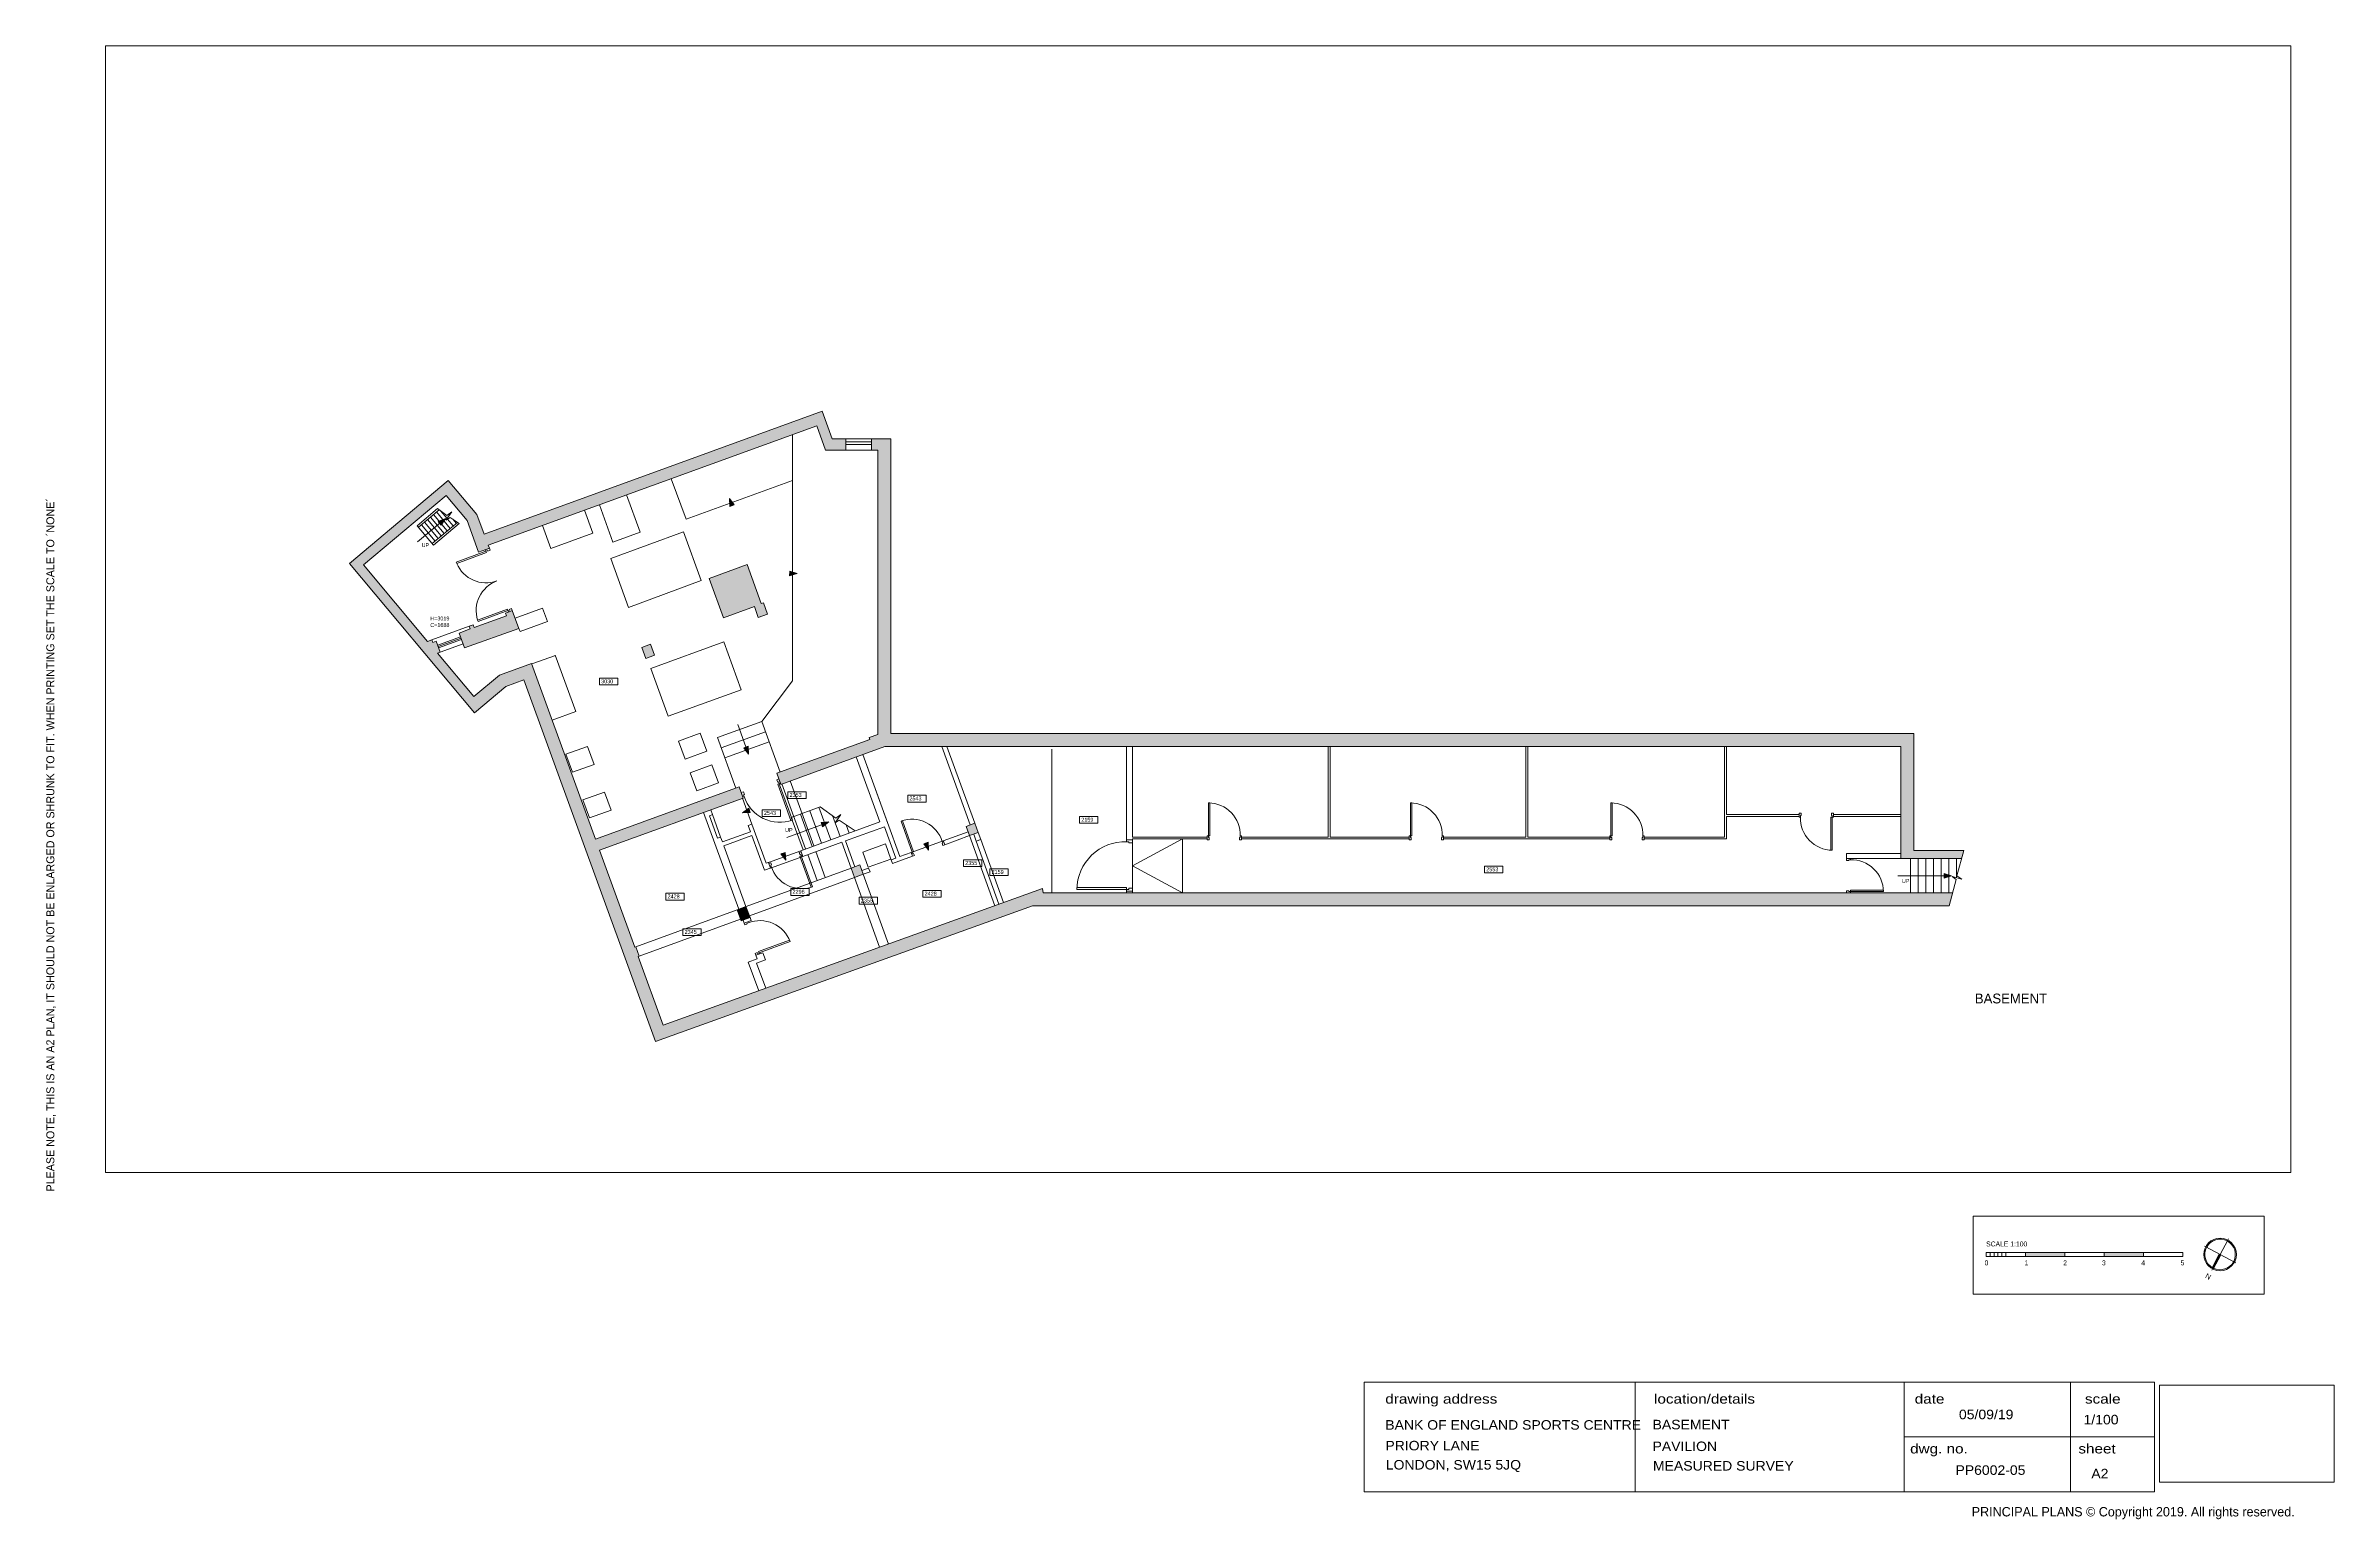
# Paper-space layout '05' of a CAD drawing. Header units: millimetres. Extents: x 29 to 611, y 27 to 402.
# The model-space entities are those that its viewports show. They can reach past a viewport. Long polylines and large blocks are cut down to what shows.
import ezdxf

# ---------------------------------------------------------------- set-up
doc = ezdxf.new("R2010")
doc.units = ezdxf.units.MM
doc.linetypes.add('HIDDENX2', pattern=[0.75, 0.5, -0.25])
for name, color, linetype, lineweight in [('BLOCKS', 8, 'Continuous', 15), ('Ceiling', 45, 'HIDDENX2', 15), ('Ceiling tag', 1, 'Continuous', 15), ('Partitions', 155, 'Continuous', 15), ('principalplans', 7, 'Continuous', 15), ('Stairs', 8, 'Continuous', 15), ('WALLS', 7, 'Continuous', 15)]:
    doc.layers.add(name, color=color, linetype=linetype, lineweight=lineweight)
doc.layers.add('Vport', color=7, linetype='Continuous', lineweight=15, true_color=0x8e84b7, plot=False)
doc.layers.add('Whatch', color=7, linetype='Continuous', lineweight=15, true_color=0xa8a8a8)
doc.styles.add('Century Gothic', font='GOTHIC.TTF')

# ---------------------------------------------------------------- blocks, each defined once
blk = doc.blocks.new('information dox')
at = {"layer": 'WALLS'}
for p, q in [((37.05, 0), (37.05, -15)), ((73.79, 0), (73.79, -15)), ((96.53, 0), (96.53, -15)), ((73.79, -7.49), (108.03, -7.49))]:
    blk.add_line(p, q, dxfattribs=at)
blk.add_lwpolyline([(108.03, 0), (0, 0), (0, -15), (108.03, -15)], close=True, dxfattribs=at)
at = {"layer": 'WALLS', "char_height": 1.3, "width": 19.2507, "attachment_point": 1, "style": 'Century Gothic'}
for s, insert in [('{\\W1.2;drawing address}', (2.88, -1.64)), ('{\\W1.2;location/details}', (39.61, -1.64)), ('{\\W1.2;date}', (75.24, -1.64)), ('{\\W1.2;scale}', (98.51, -1.64)), ('{\\W1.2;dwg. no.}', (74.61, -8.45)), ('{\\W1.2;sheet}', (97.61, -8.45))]:
    blk.add_mtext(s, dxfattribs=dict(at, insert=insert))
at = {"layer": 'WALLS', "style": 'Century Gothic', "width": 1.2}
for tag, p in [('ADDRESS1', (2.88, -6.49)), ('LOCATION1', (39.41, -6.45)), ('DATE', (81.29, -5.07)), ('SCALE', (98.31, -5.78)), ('ADDRESS2', (2.89, -9.33)), ('LOCATION2', (39.4, -9.42)), ('ADDRESS3', (2.94, -11.95)), ('LOCATION3', (39.46, -12.09)), ('JOBNUM', (80.81, -12.68)), ('SIZE', (99.38, -13.15))]:
    blk.add_attdef(tag, p, '', height=1.3, dxfattribs=at)
blk = doc.blocks.new('NORTH100')
at = {"layer": 'WALLS'}
h = blk.add_hatch(color=256, dxfattribs=at)
h.dxf.hatch_style = 1
h.paths.add_polyline_path([(84968, -53269), (84991, -53269), (85013, -53269), (85013, -52856, 0.026765), (84968, -52856)])
at = {"layer": 'principalplans'}
for p, q in [((84968, -52856), (84968, -53269)), ((85013, -52856), (85013, -53269)), ((84577, -53269), (84991, -53269)), ((84991, -53682), (84991, -53269)), ((85404, -53269), (84991, -53269))]:
    blk.add_line(p, q, dxfattribs=at)
blk.add_circle((84991, -53269), 414, dxfattribs=at)
blk.add_arc((84991, -53269), 389, 91.57689, 88.42311, dxfattribs=at)
at = {"layer": 'WALLS'}
for p, q in [((84991, -52855), (84991, -52817)), ((84577, -53269), (84539, -53269)), ((85404, -53269), (85442, -53269)), ((84991, -53682), (84991, -53720))]:
    blk.add_line(p, q, dxfattribs=at)
at = {"layer": 'principalplans', "insert": (84928, -52565), "char_height": 133.97, "width": 1749.52, "attachment_point": 1, "style": 'Century Gothic'}
blk.add_mtext('{\\fCentury Gothic|b0|i0|c0|p34;N}', dxfattribs=at)
blk = doc.blocks.new('DOOR 840')
at = {"layer": 'BLOCKS'}
for p, q in [((-582, 249), (-582, -591)), ((-582, -591), (-582, 249)), ((-548, 249), (-582, 249)), ((-548, -591), (-548, 248)), ((-612, -691), (-612, -591)), ((-582, -591), (-612, -591)), ((-562, -691), (-612, -691)), ((-548, -591), (-582, -591)), ((-582, -632), (-582, -591)), ((-562, -632), (-582, -632)), ((-562, -691), (-562, -632)), ((208, -632), (228, -632)), ((208, -691), (208, -632)), ((208, -691), (258, -691)), ((228, -632), (228, -591)), ((228, -591), (258, -591)), ((258, -691), (258, -591))]:
    blk.add_line(p, q, dxfattribs=at)
blk.add_arc((-586, -565), 814, 358.1575, 89.7593, dxfattribs=at)
blk = doc.blocks.new('DOUBLE DOOR')
at = {"layer": 'BLOCKS'}
for p, q in [((-1520, -760), (-1555, -760)), ((-1555, -760), (-1555, -860)), ((-1555, -860), (-1505, -860)), ((-1520, -760), (-1520, -800)), ((-1520, -800), (-1505, -800)), ((-1505, -800), (-1505, -860)), ((-15, -800), (-15, -860)), ((0, -800), (-15, -800)), ((35, -860), (-15, -860)), ((0, -760), (35, -760)), ((0, -760), (0, -800)), ((35, -760), (35, -860))]:
    blk.add_line(p, q, dxfattribs=at)
for points in [[(-1485, -760), (-1485, 0), (-1520, 0), (-1520, -760)], [(-35, -760), (-35, 0), (0, 0), (0, -760)]]:
    blk.add_lwpolyline(points, close=True, dxfattribs=at)
for centre, start, end in [((-1521, -761), 0.0439, 87.2558), ((1, -761), 92.7442, 179.9561)]:
    blk.add_arc(centre, 761, start, end, dxfattribs=at)

msp = doc.modelspace()

# ---------------------------------------------------------------- hatches: boundary and pattern name
at = {"layer": 'Stairs'}
for points in [[(312395, -11835), (312504, -11796), (312384, -11634)], [(304976, -12218), (305051, -12307), (305160, -12138)], [(313918, -13483), (313915, -13598), (314109, -13543)], [(312861, -17934), (312752, -17974), (312873, -18135)], [(312917, -19620), (312877, -19511), (312717, -19632)], [(314717, -19875), (314757, -19984), (314918, -19863)], [(313805, -20637), (313696, -20676), (313817, -20837)], [(317438, -20377), (317329, -20417), (317450, -20577)], [(343285, -21174), (343285, -21290), (343478, -21231)]]:
    msp.add_hatch(color=256, dxfattribs=at).paths.add_polyline_path(points)
at = {"layer": 'WALLS'}
h = msp.add_hatch(color=256, dxfattribs=at)
h.dxf.hatch_style = 1
h.paths.add_polyline_path([(116710, -53319), (116710, -53219), (115710, -53219), (115710, -53319)])
h.paths.add_polyline_path([(117710, -53219), (117710, -53319), (118710, -53319), (118710, -53219)])
at = {"layer": 'Whatch', "ltscale": 2}
h = msp.add_hatch(color=256, dxfattribs=at)
h.dxf.hatch_style = 1
h.paths.add_polyline_path([(320097, -21998), (343419, -21998), (343502, -21669), (320367, -21669), (320351, -21558), (310702, -25031), (310065, -23284), (310092, -23274), (310005, -23037), (309979, -23047), (309082, -20582), (312737, -19253), (312727, -19226), (312727, -19226), (312687, -19116), (312687, -19116), (312635, -18971), (308979, -20300), (307352, -15830), (306532, -16129), (305885, -16671), (304961, -15569), (305029, -15545), (304927, -15265), (304842, -15296), (304817, -15227), (304707, -15267), (303073, -13319), (305177, -11555), (305711, -12190), (306005, -12999), (306279, -12900), (306250, -12822), (314609, -9784), (314832, -10400), (315344, -10400), (315344, -10117), (314995, -10117), (314744, -9408), (306145, -12536), (305963, -12040), (305233, -11173), (302718, -13289), (305903, -17085), (306698, -16417), (307156, -16250), (310505, -25452)])
h.paths.add_polyline_path([(316342, -17943), (342189, -17943), (342189, -20794), (343730, -20794), (343788, -20588), (342518, -20588), (342518, -17614), (316492, -17614), (316492, -10117), (316001, -10117), (316001, -10400), (316163, -10400), (316163, -17634), (315939, -17717), (315956, -17764), (313593, -18623), (313646, -18768), (313646, -18768), (313686, -18878), (313695, -18905)])
h.paths.add_polyline_path([(307028, -14936), (306861, -14483), (306762, -14520), (306762, -14520), (306687, -14547), (306713, -14618), (305890, -14916), (305863, -14846), (305767, -14881), (305793, -14951), (305508, -15055), (305646, -15434)], flags=17)
h.paths.add_polyline_path([(310380, -15341), (310153, -15425), (310256, -15705), (310483, -15621)], flags=17)
h.paths.add_polyline_path([(312836, -13312), (311867, -13664), (312233, -14668), (313020, -14382), (313120, -14659), (313357, -14572), (313253, -14286), (313197, -14306)], flags=17)
h.paths.add_polyline_path([(315701, -20956), (315481, -21038), (315568, -21275), (315789, -21193)], flags=17)
h.paths.add_polyline_path([(318627, -19893), (318406, -19974), (318494, -20210), (318715, -20130), (318714, -20129)], flags=17)
h = msp.add_hatch(color=256, dxfattribs=at)
h.dxf.hatch_style = 1
h.paths.add_polyline_path([(312579, -22096), (312806, -22013), (312910, -22297), (312683, -22380)])

# ---------------------------------------------------------------- linework, layer by layer
at = {"layer": 'BLOCKS'}
for p, q in [((313991, -16268), (313991, -10009)), ((315344, -10400), (316001, -10400)), ((310114, -12489), (309770, -11543)), ((311281, -12158), (310907, -11129)), ((311281, -12158), (313991, -11173)), ((304442, -12325), (304957, -11890)), ((304474, -12363), (304999, -11921)), ((305054, -12586), (304703, -12170)), ((305131, -12522), (304780, -12105)), ((305207, -12457), (304856, -12041)), ((305283, -12393), (304933, -11976)), ((305203, -12142), (305043, -11952)), ((305360, -12329), (305214, -12155)), ((305262, -12057), (305240, -12031)), ((305436, -12264), (305347, -12158)), ((308914, -12514), (308702, -11931)), ((309423, -12741), (309079, -11795)), ((304857, -12818), (304442, -12325)), ((304901, -12715), (304550, -12299)), ((304978, -12651), (304627, -12234)), ((304825, -12779), (305466, -12239)), ((304857, -12818), (305509, -12268)), ((307838, -12905), (307626, -12323)), ((307838, -12905), (308914, -12514)), ((309367, -13155), (311219, -12482)), ((309423, -12741), (310114, -12489)), ((311669, -13719), (311219, -12482)), ((309822, -14403), (309367, -13155)), ((311669, -13719), (309822, -14403)), ((306932, -14677), (307634, -14421)), ((307634, -14421), (307759, -14762)), ((305767, -14881), (304817, -15227)), ((307028, -14936), (307058, -15017)), ((307058, -15017), (307759, -14762)), ((304964, -15366), (305545, -15155)), ((304976, -15399), (305557, -15188)), ((304988, -15432), (305569, -15221)), ((305610, -15334), (305029, -15545)), ((307357, -15842), (307958, -15624)), ((307956, -15618), (308479, -17055)), ((310387, -15955), (312239, -15283)), ((312682, -16502), (312239, -15283)), ((310830, -17174), (310387, -15955)), ((313207, -17306), (313991, -16268)), ((310830, -17174), (312682, -16502)), ((307878, -17273), (308479, -17055)), ((308227, -18141), (308777, -17943)), ((308777, -17943), (308946, -18400)), ((311091, -17803), (311641, -17605)), ((311091, -17803), (311260, -18261)), ((311641, -17605), (311810, -18062)), ((308227, -18141), (308396, -18599)), ((308396, -18599), (308946, -18400)), ((311260, -18261), (311810, -18062)), ((311389, -18610), (311940, -18411)), ((311389, -18610), (311559, -19068)), ((311940, -18411), (312109, -18869)), ((308657, -19303), (309207, -19104)), ((309207, -19104), (309376, -19561)), ((311559, -19068), (312109, -18869)), ((308657, -19303), (308826, -19760)), ((308826, -19760), (309376, -19561)), ((315778, -20629), (316353, -20423)), ((315918, -21011), (315778, -20629)), ((316489, -20805), (315918, -21011)), ((316353, -20423), (316489, -20805))]:
    msp.add_line(p, q, dxfattribs=at)
at = {"layer": 'Ceiling'}
for p, q in [((320585, -18012), (320585, -21669)), ((313720, -18896), (314323, -20548)), ((313927, -18820), (314531, -20473)), ((318494, -20210), (319136, -21995)), ((318665, -20354), (319242, -21957)), ((318780, -20312), (319358, -21915)), ((313432, -21036), (314250, -20739)), ((314376, -20693), (314617, -21353)), ((314584, -20618), (314825, -21278)), ((315481, -21038), (312807, -22014)), ((315568, -21275), (312893, -22252)), ((315568, -21275), (316207, -23049)), ((315789, -21193), (316428, -22970)), ((312579, -22097), (310005, -23037)), ((312666, -22335), (310092, -23274))]:
    msp.add_line(p, q, dxfattribs=at)
for points in [[(309077, -16201), (309544, -16201), (309544, -16375), (309077, -16375)], [(313871, -19093), (314337, -19093), (314337, -19268), (313871, -19268)], [(316921, -19181), (317388, -19181), (317388, -19355), (316921, -19355)], [(313220, -19551), (313687, -19551), (313687, -19726), (313220, -19726)], [(321293, -19723), (321759, -19723), (321759, -19897), (321293, -19897)], [(318339, -20824), (318806, -20824), (318806, -20998), (318339, -20998)], [(319010, -21052), (319477, -21052), (319477, -21226), (319010, -21226)], [(331595, -20985), (332062, -20985), (332062, -21160), (331595, -21160)], [(310766, -21675), (311233, -21675), (311233, -21849), (310766, -21849)], [(313947, -21555), (314413, -21555), (314413, -21730), (313947, -21730)], [(315684, -21779), (316151, -21779), (316151, -21954), (315684, -21954)], [(317307, -21605), (317773, -21605), (317773, -21780), (317307, -21780)], [(311200, -22579), (311667, -22579), (311667, -22753), (311200, -22753)]]:
    msp.add_lwpolyline(points, close=True, dxfattribs=at)
at = {"layer": 'Partitions'}
for p, q in [((316001, -10188), (315344, -10188)), ((316001, -10258), (315344, -10258)), ((318513, -19935), (317793, -17943)), ((318627, -19893), (317918, -17943)), ((322487, -17943), (322487, -20367)), ((322637, -17943), (322637, -20245)), ((316209, -19862), (315609, -18209)), ((316414, -19898), (315779, -18147)), ((315779, -18147), (316721, -20744)), ((312628, -22078), (311730, -19619)), ((311877, -19703), (311953, -19675)), ((312086, -20276), (311877, -19703)), ((311953, -19675), (311909, -19554)), ((312086, -20276), (312162, -20249)), ((312207, -20372), (312162, -20249)), ((312918, -20114), (312207, -20372)), ((312242, -20468), (312953, -20210)), ((312859, -19953), (312953, -19918)), ((312918, -20114), (312859, -19953)), ((313316, -20914), (312953, -19918)), ((313275, -21093), (312953, -20210)), ((314198, -20594), (316209, -19862)), ((316331, -19985), (315335, -20346)), ((315577, -21003), (315335, -20346)), ((316331, -19985), (316621, -20781)), ((317827, -20346), (318458, -20114)), ((317862, -20441), (317827, -20346)), ((317862, -20441), (318494, -20210)), ((318665, -20354), (318599, -20172)), ((318780, -20312), (318665, -20354)), ((318780, -20312), (318714, -20129)), ((322637, -20295), (322637, -20322)), ((312806, -22013), (312242, -20468)), ((313316, -20914), (313393, -20886)), ((313432, -21036), (313380, -20891)), ((314250, -20739), (314198, -20594)), ((315242, -20379), (314250, -20739)), ((315481, -21038), (315242, -20379)), ((316498, -20827), (316621, -20781)), ((316498, -20827), (316533, -20923)), ((316533, -20923), (317043, -20735)), ((316721, -20744), (317008, -20639)), ((317008, -20639), (317043, -20735)), ((313446, -21031), (313275, -21093)), ((315754, -21101), (315927, -21037)), ((315789, -21193), (315962, -21129)), ((315927, -21037), (315962, -21130)), ((322487, -21530), (322487, -21669)), ((322637, -21552), (322637, -21669)), ((312759, -22437), (312731, -22362)), ((312759, -22437), (312937, -22372)), ((312937, -22372), (312910, -22297)), ((313057, -23254), (313235, -23189)), ((313089, -23343), (313057, -23254)), ((313302, -23372), (313235, -23189)), ((313089, -23343), (312863, -23426)), ((313130, -24157), (312863, -23426)), ((313302, -23372), (313076, -23455)), ((313309, -24093), (313076, -23455))]:
    msp.add_line(p, q, dxfattribs=at)
at = {"layer": 'Partitions', "ltscale": 2}
for p, q in [((327619, -17943), (327619, -20245)), ((327669, -17943), (327669, -20245)), ((332645, -17943), (332645, -20245)), ((332695, -17943), (332695, -20245)), ((337699, -17943), (337699, -20245)), ((337749, -17943), (337749, -19671)), ((337749, -19671), (339602, -19671)), ((337749, -19721), (337749, -20295)), ((337749, -19721), (339602, -19721)), ((340472, -19671), (342189, -19671)), ((340472, -19721), (342189, -19721)), ((322637, -20245), (324542, -20245)), ((322637, -20295), (324542, -20295)), ((325412, -20245), (327619, -20245)), ((325412, -20295), (329680, -20295)), ((327669, -20245), (329680, -20245)), ((330550, -20245), (332645, -20245)), ((330550, -20295), (334781, -20295)), ((332695, -20245), (334781, -20245)), ((335651, -20245), (337699, -20245)), ((335651, -20295), (337749, -20295)), ((340802, -20668), (342189, -20668)), ((340802, -20668), (340802, -20844)), ((342189, -20794), (340902, -20794)), ((340902, -20794), (340902, -20824)), ((340802, -21614), (340802, -21669)), ((340902, -21600), (340902, -21669))]:
    msp.add_line(p, q, dxfattribs=at)
at = {"layer": 'principalplans'}
for p, q in [((119710, -53219), (114710, -53219)), ((114710, -53219), (114710, -53319)), ((114710, -53319), (119710, -53319)), ((114810, -53219), (114810, -53319)), ((114910, -53219), (114910, -53319)), ((115010, -53219), (115010, -53319)), ((115110, -53219), (115110, -53319)), ((115210, -53219), (115210, -53319)), ((115710, -53219), (115710, -53319)), ((116710, -53219), (116710, -53319)), ((117710, -53219), (117710, -53319)), ((118710, -53319), (118710, -53219)), ((118710, -53219), (118710, -53319))]:
    msp.add_line(p, q, dxfattribs=at)
at = {"layer": 'Stairs'}
for p, q in [((312504, -11796), (312384, -11634)), ((312395, -11835), (312384, -11634)), ((305197, -12063), (304957, -11890)), ((304976, -12218), (305160, -12138)), ((304976, -12218), (305051, -12307)), ((305051, -12307), (305160, -12138)), ((305175, -12182), (305321, -11970)), ((305278, -12112), (305175, -12182)), ((305321, -11970), (305197, -12063)), ((305509, -12268), (305278, -12112)), ((312395, -11835), (312504, -11796)), ((304452, -12737), (305014, -12263)), ((313918, -13483), (313915, -13598)), ((313915, -13598), (314109, -13543)), ((313918, -13483), (314109, -13543)), ((312082, -17715), (313207, -17306)), ((312598, -17384), (312806, -17954)), ((313676, -18592), (313207, -17306)), ((312551, -19001), (312082, -17715)), ((312177, -17975), (313301, -17565)), ((312271, -18234), (313396, -17824)), ((312861, -17934), (312752, -17974)), ((312752, -17974), (312873, -18135)), ((312861, -17934), (312873, -18135)), ((312162, -20249), (311953, -19675)), ((312953, -19918), (312714, -19261)), ((312877, -19511), (312717, -19632)), ((312917, -19620), (312717, -19632)), ((312917, -19620), (312877, -19511)), ((313958, -19746), (314694, -19478)), ((313958, -19746), (314259, -20573)), ((314193, -19661), (314494, -20487)), ((314428, -19575), (314729, -20401)), ((314662, -19489), (314964, -20315)), ((315093, -19764), (314694, -19478)), ((315006, -19702), (315199, -20230)), ((315072, -19883), (315218, -19672)), ((315218, -19672), (315093, -19764)), ((313848, -20254), (314915, -19865)), ((314717, -19875), (314918, -19863)), ((314717, -19875), (314757, -19984)), ((314757, -19984), (314918, -19863)), ((315174, -19813), (315072, -19883)), ((315582, -20089), (315174, -19813)), ((315358, -19938), (315434, -20144)), ((317008, -20639), (317827, -20346)), ((313380, -20891), (314198, -20594)), ((313805, -20637), (313696, -20676)), ((313696, -20676), (313817, -20837)), ((313805, -20637), (313817, -20837)), ((317438, -20377), (317329, -20417)), ((317329, -20417), (317450, -20577)), ((317438, -20377), (317450, -20577)), ((342430, -20794), (342430, -21669)), ((342430, -20794), (342430, -21669)), ((342625, -21669), (342625, -20794)), ((342819, -21669), (342819, -20794)), ((343014, -21669), (343014, -20794)), ((343209, -21669), (343209, -20794)), ((343403, -21669), (343403, -20794)), ((343598, -21282), (343598, -20794)), ((343607, -21230), (343788, -20588)), ((342108, -21232), (343285, -21232)), ((343285, -21174), (343285, -21290)), ((343285, -21174), (343478, -21231)), ((343285, -21290), (343478, -21231)), ((343419, -21998), (343589, -21324)), ((343589, -21324), (343488, -21251)), ((343488, -21251), (343737, -21316)), ((343737, -21316), (343607, -21230))]:
    msp.add_line(p, q, dxfattribs=at)
at = {"layer": 'WALLS'}
for p, q in [((306250, -12822), (314609, -9784)), ((314832, -10400), (314609, -9784)), ((315344, -10400), (314832, -10400)), ((315344, -10400), (315344, -10117)), ((316001, -10400), (316001, -10117)), ((316163, -10400), (316001, -10400)), ((316163, -17634), (316163, -10400)), ((303073, -13319), (305177, -11555)), ((305711, -12190), (305177, -11555)), ((304707, -15267), (303073, -13319)), ((306250, -12822), (306279, -12900)), ((311867, -13664), (312836, -13312)), ((312233, -14668), (311867, -13664)), ((306687, -14547), (306861, -14483)), ((306861, -14483), (307028, -14936)), ((312233, -14668), (313020, -14382)), ((313197, -14306), (313253, -14286)), ((305793, -14951), (305508, -15055)), ((307028, -14936), (305646, -15434)), ((305767, -14881), (305863, -14846)), ((305793, -14952), (305767, -14881)), ((305863, -14846), (305890, -14916)), ((306713, -14618), (305890, -14916)), ((313120, -14659), (313357, -14572)), ((304707, -15267), (304817, -15227)), ((304927, -15265), (304842, -15296)), ((305029, -15545), (304961, -15569)), ((305885, -16671), (304961, -15569)), ((310380, -15341), (310153, -15425)), ((310483, -15621), (310256, -15705)), ((305885, -16671), (306532, -16129)), ((308979, -20300), (307352, -15830)), ((315956, -17764), (313593, -18623)), ((316342, -17943), (313695, -18905)), ((316163, -17634), (315939, -17717)), ((315939, -17717), (315956, -17764)), ((316342, -17943), (342189, -17943)), ((342189, -17943), (342189, -20794)), ((312635, -18971), (308979, -20300)), ((312737, -19253), (309082, -20582)), ((318406, -19974), (318627, -19893)), ((318406, -19974), (318494, -20210)), ((318715, -20130), (318494, -20210)), ((318627, -19893), (318715, -20130)), ((309979, -23047), (309082, -20582)), ((315481, -21038), (315701, -20956)), ((315701, -20956), (315789, -21193)), ((342189, -20794), (343730, -20794)), ((315568, -21275), (315481, -21038)), ((315789, -21193), (315568, -21275)), ((315568, -21275), (315568, -21275)), ((320351, -21558), (310702, -25031)), ((312806, -22013), (312579, -22096)), ((320367, -21669), (343502, -21669)), ((312910, -22297), (312683, -22380)), ((309979, -23047), (310005, -23037)), ((310092, -23274), (310065, -23284)), ((310702, -25031), (310065, -23284)), ((119710, -53319), (119710, -53219))]:
    msp.add_line(p, q, dxfattribs=at)
at = {"layer": 'WALLS', "ltscale": 2}
for p, q in [((305711, -12190), (306005, -12999)), ((306279, -12900), (306005, -12999)), ((313197, -14306), (312836, -13312)), ((306687, -14547), (306713, -14618)), ((313020, -14382), (313120, -14659)), ((313357, -14572), (313253, -14286)), ((305646, -15434), (305508, -15055)), ((304842, -15296), (304817, -15227)), ((305029, -15545), (304927, -15265)), ((310256, -15705), (310153, -15425)), ((310483, -15621), (310380, -15341)), ((306532, -16129), (307352, -15830)), ((313593, -18623), (313695, -18905)), ((312635, -18971), (312737, -19253)), ((312683, -22380), (312579, -22096)), ((312910, -22297), (312806, -22013)), ((320367, -21669), (320351, -21558)), ((310092, -23274), (310005, -23037))]:
    msp.add_line(p, q, dxfattribs=at)
at = {"layer": 'Whatch'}
for p, q in [((314744, -9408), (306145, -12536)), ((314995, -10117), (314744, -9408)), ((314995, -10117), (316492, -10117)), ((316492, -17614), (316492, -10117)), ((302718, -13289), (305233, -11173)), ((305963, -12040), (305233, -11173)), ((305963, -12040), (306145, -12536)), ((305903, -17085), (302718, -13289)), ((306698, -16417), (307156, -16250)), ((310505, -25452), (307156, -16250)), ((305903, -17085), (306698, -16417)), ((316492, -17614), (342518, -17614)), ((342518, -17614), (342518, -20588)), ((322637, -20982), (323909, -20295)), ((323909, -20295), (323909, -21669)), ((322637, -20397), (322637, -21552)), ((342518, -20588), (343788, -20588)), ((323909, -21669), (322637, -20982)), ((320097, -21998), (310505, -25452)), ((320097, -21998), (343419, -21998))]:
    msp.add_line(p, q, dxfattribs=at)

# ---------------------------------------------------------------- block references
at = {"layer": 'BLOCKS'}
for name, p, xscale, yscale, zscale, rotation in [('DOUBLE DOOR', (305992, -14764), -1.061275267713241, 1.061275267713241, 1.061275267713241, 110.1943342449898), ('DOOR 840', (313247, -19774), 1.1719829172774, 1.1719829172774, 1.1719829172774, 199.9434797158212), ('DOOR 840', (321600, -20708), 1.499999999993888, 1.499999999993888, 1.499999999993888, 90)]:
    msp.add_blockref(name, p, dxfattribs=dict(at, xscale=xscale, yscale=yscale, zscale=zscale, rotation=rotation))
for name, p, rotation in [('DOOR 840', (317386, -19878), 19.71693417246151), ('DOOR 840', (339860, -20332), 180), ('DOOR 840', (313867, -21477), 199.9434797158212), ('NORTH100', (170658, -140224), 151.9754482790315)]:
    msp.add_blockref(name, p, dxfattribs=dict(at, rotation=rotation))
for p in [(325154, -19627), (330292, -19627), (335394, -19627)]:
    msp.add_blockref('DOOR 840', p, dxfattribs=at)
at = {"layer": 'BLOCKS', "xscale": -1}
for p, rotation in [((341493, -21052), 270), ((313496, -22442), 290.0506607075214)]:
    msp.add_blockref('DOOR 840', p, dxfattribs=dict(at, rotation=rotation))

# ---------------------------------------------------------------- texts
at = {"layer": 'Ceiling', "char_height": 100, "width": 730.14, "attachment_point": 1, "style": 'Century Gothic'}
for s, insert in [('3030', (309121, -16233)), ('2353', (313915, -19125)), ('2543', (316965, -19213)), ('2543', (313265, -19583)), ('2159', (321337, -19755)), ('2355', (318383, -20856)), ('2159', (319055, -21084)), ('2553', (331639, -21017)), ('2428', (310811, -21707)), ('2296', (313991, -21588)), ('2355', (315728, -21812)), ('2428', (317351, -21637)), ('2345', (311245, -22611))]:
    msp.add_mtext(s, dxfattribs=dict(at, insert=insert))
at = {"layer": 'Ceiling tag', "insert": (304775, -14635), "char_height": 100, "width": 730.14, "attachment_point": 1, "style": 'Century Gothic'}
msp.add_mtext('H=3019\\PC=1688', dxfattribs=at)
at = {"layer": 'principalplans', "char_height": 125, "attachment_point": 1, "style": 'Century Gothic'}
for s, insert, width in [('{\\fCentury Gothic|b0|i0|c0|p34;SCALE 1:100}', (114710, -52938), 1632.34), ('{\\fCentury Gothic|b0|i0|c0|p34;0}', (114670, -53419), 1370), ('{\\fCentury Gothic|b0|i0|c0|p34;1}', (115686, -53419), 1370), ('{\\fCentury Gothic|b0|i0|c0|p34;2}', (116669, -53419), 1370), ('{\\fCentury Gothic|b0|i0|c0|p34;3}', (117656, -53419), 1370), ('{\\fCentury Gothic|b0|i0|c0|p34;4}', (118656, -53419), 1370), ('{\\fCentury Gothic|b0|i0|c0|p34;5}', (119656, -53419), 1370)]:
    msp.add_mtext(s, dxfattribs=dict(at, insert=insert, width=width))
at = {"layer": 'Stairs', "char_height": 100, "width": 1430, "attachment_point": 1, "style": 'Century Gothic'}
for insert in [(304555, -12768), (313802, -20018), (342212, -21315)]:
    msp.add_mtext('UP', dxfattribs=dict(at, insert=insert))
at = {"layer": 'WALLS', "insert": (344068, -24229), "char_height": 250, "width": 1910, "attachment_point": 1, "style": 'Century Gothic'}
msp.add_mtext('BASEMENT', dxfattribs=at)

psp = doc.layouts.new('05')

# ---------------------------------------------------------------- block references
at = {"layer": 'WALLS'}
ref = psp.add_blockref('information dox', (364, 61.6), dxfattribs=dict(at, xscale=1.861217916595535, yscale=1.861217916595535, zscale=1.861217916595535))
ref.add_attrib('SIZE', 'A2', (548.97, 37.12), dxfattribs={"height": 2.42, "style": 'Century Gothic', "width": 1.1})
ref.add_attrib('SCALE', '1/100', (546.98, 50.85), dxfattribs={"height": 2.42, "style": 'Century Gothic', "width": 1.1})
ref.add_attrib('JOBNUM', 'PP6002-05', (514.4, 38.01), dxfattribs={"height": 2.42, "style": 'Century Gothic', "width": 1.1})
ref.add_attrib('DATE', '05/09/19', (515.29, 52.17), dxfattribs={"height": 2.42, "style": 'Century Gothic', "width": 1.1})
ref.add_attrib('LOCATION3', 'MEASURED SURVEY', (437.45, 39.1), dxfattribs={"height": 2.4196, "style": 'Century Gothic', "width": 1.1})
ref.add_attrib('LOCATION2', 'PAVILION', (437.34, 44.06), dxfattribs={"height": 2.42, "style": 'Century Gothic', "width": 1.1})
ref.add_attrib('LOCATION1', 'BASEMENT', (437.35, 49.59), dxfattribs={"height": 2.42, "style": 'Century Gothic', "width": 1.1})
ref.add_attrib('ADDRESS3', 'LONDON, SW15 5JQ', (369.48, 39.36), dxfattribs={"height": 2.4196, "style": 'Century Gothic', "width": 1.1})
ref.add_attrib('ADDRESS2', 'PRIORY LANE', (369.38, 44.24), dxfattribs={"height": 2.4196, "style": 'Century Gothic', "width": 1.1})
ref.add_attrib('ADDRESS1', 'BANK OF ENGLAND SPORTS CENTRE', (369.35, 49.51), dxfattribs={"height": 2.4196, "style": 'Century Gothic', "width": 1.1})

# ---------------------------------------------------------------- texts
at = {"layer": 'principalplans', "style": 'Century Gothic'}
psp.add_text('PRINCIPAL PLANS © Copyright 2019. All rights reserved. ', height=2.3863, dxfattribs=at).set_placement((518.54, 27.43))
at = {"layer": 'principalplans', "insert": (28.73, 110.1), "char_height": 2.04, "width": 259.7133, "attachment_point": 1, "rotation": 90, "style": 'Century Gothic'}
psp.add_mtext('PLEASE NOTE, THIS IS AN A2 PLAN, IT SHOULD NOT BE ENLARGED OR SHRUNK TO FIT. WHEN PRINTING SET THE SCALE TO ´NONE´', dxfattribs=at)

# ---------------------------------------------------------------- viewports
at = {"layer": 'Vport'}
psp.add_viewport(center=(321.77, 258.29), size=(555.9, 286.6399), view_center_point=(324311.61, -14445.64), view_height=28663.9889, dxfattribs=at)
for center, size, view_center_point, view_height, status in [((555.9, 93.9), (74.05, 19.809), (118078.69, -53286.1), 1980.8989, 4), ((588.52, 48.47), (44.48, 24.6841), (89277.04, 85806.82), 3348.3004, 3)]:
    psp.add_viewport(center=center, size=size, view_center_point=view_center_point, view_height=view_height, status=status, dxfattribs=at)

doc.saveas('drawing.dxf')
